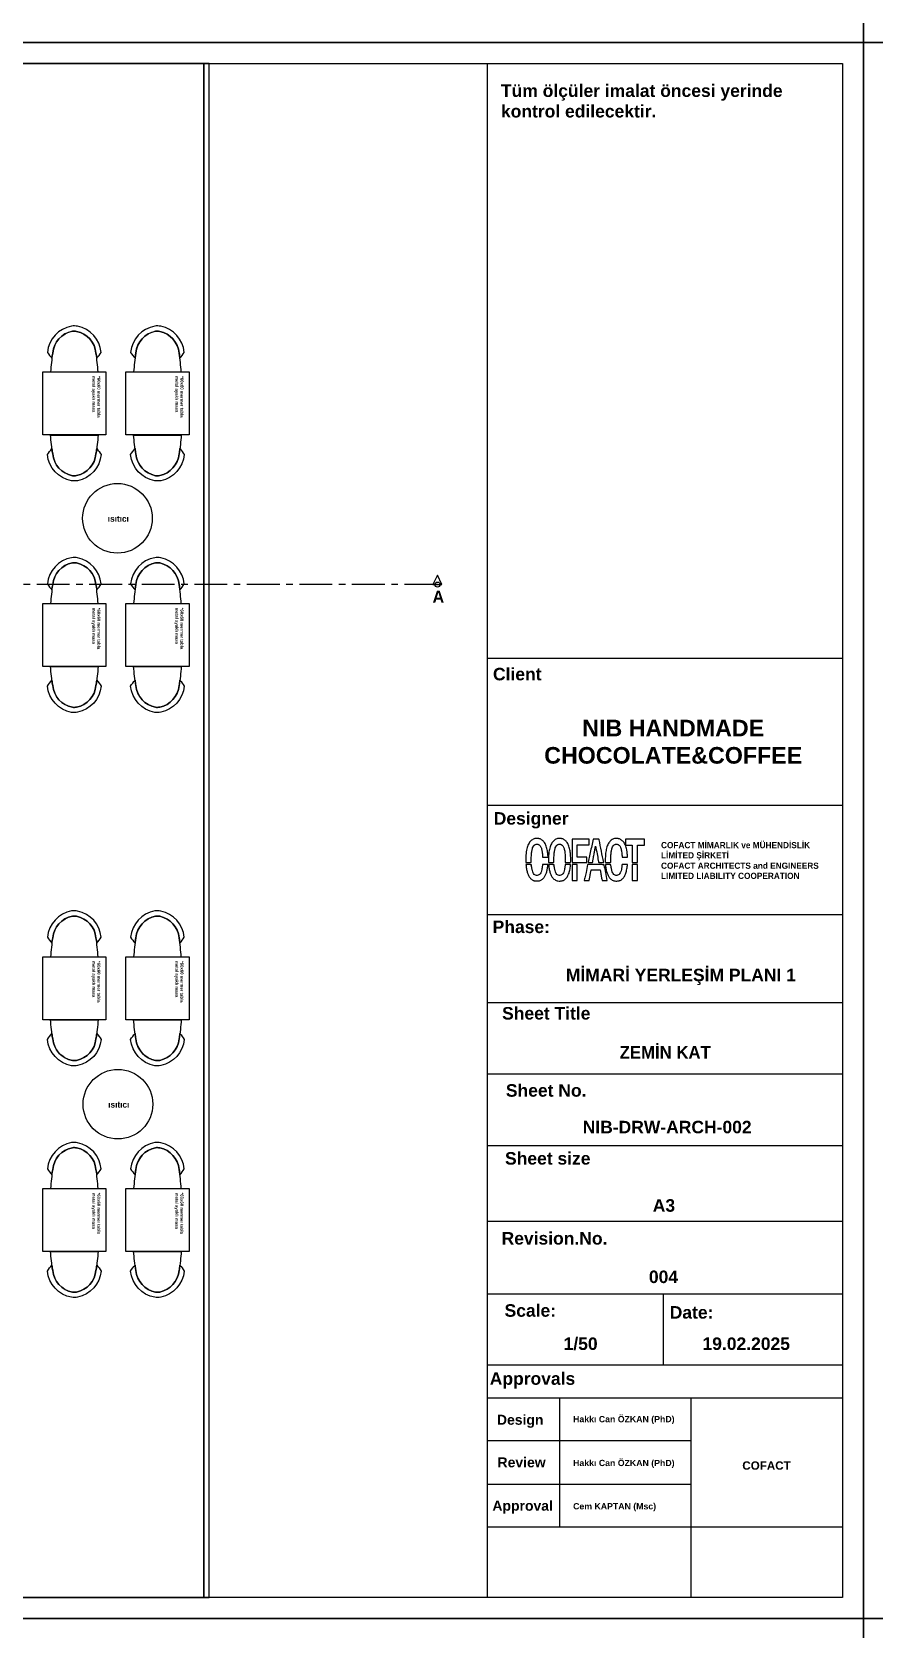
# Model space of a CAD drawing. Header units: millimetres. Extents: x 933584 to 974011, y 4545988 to 4553664.
# Drawn here: x 940110 to 940912, y 4549845 to 4551365 of the extents above; entities that cross this region are included whole.
import ezdxf

# ---------------------------------------------------------------- set-up
doc = ezdxf.new("R2010")
doc.units = ezdxf.units.MM
doc.set_wipeout_variables(frame=1)
for name, pattern in [('CENTER', [2, 1.25, -0.25, 0.25, -0.25]), ('DOT2', [3.175, 0, -3.175]), ('HIDDEN', [9.525, 6.35, -3.175])]:
    doc.linetypes.add(name, pattern=pattern)
doc.layers.get('0').update_dxf_attribs({"color": 255})
for name, color, linetype in [('0-DMS-50', 143, 'Continuous'), ('0-LNS-SLN', 6, 'Continuous'), ('0-LNS-VLF', 11, 'Continuous'), ('0-TXT-XBX_20', 3, 'Continuous'), ('7-DCR-FRN', 8, 'Continuous')]:
    doc.layers.add(name, color=color, linetype=linetype)
doc.styles.add('Century Gothic_B_3', font='GOTHICB.TTF', dxfattribs={"height": 4})

# ---------------------------------------------------------------- blocks, each defined once
blk = doc.blocks.new('sandalye')
blk.add_lwpolyline([(20.7, -25.8, -0.018451), (21.4, -30.8, 0.045309), (25.6, -25.2, 0.32914), (3.2, -0.3, 0.07808), (-2.5, -0.2, 0.334929), (-25.5, -25.2, 0.045309), (-21.2, -30.8, -0.018068), (-20.5, -25.9, 0.020768), (-20.5, -25.7, -0.333547), (-1.7, -5.1, -0.074803), (2.2, -5.2, -0.32955)], format="xyb", close=True)
blk.add_lwpolyline([(22.7, -43.8, 0.023043), (20.7, -25.8, 0.32955), (2.2, -5.2, 0.074803), (-1.7, -5.1, 0.334755), (-20.5, -25.8, 0.023043), (-22.6, -43.8)], format="xyb")
blk.add_lwpolyline([(-22.6, -43.8), (22.7, -43.8)])
blk = doc.blocks.new('*U1028')
at = {"xscale": -1, "rotation": 270}
blk.add_blockref('sandalye', (21.9, -0.1), dxfattribs=at)
blk = doc.blocks.new('CVBXCBV')
for points in [[(936052.9, 4551339.5), (936057.3, 4551348.6), (936061.7, 4551339.5), (936052.9, 4551339.5)], [(937705.5, 4551339.5), (937701.1, 4551348.6), (937696.7, 4551339.5), (937705.5, 4551339.5)]]:
    blk.add_lwpolyline(points)
at = {"linetype": 'CENTER', "ltscale": 25}
blk.add_lwpolyline([(937701.1, 4551339.5), (936057.3, 4551339.5)], dxfattribs=at)
for centre in [(936057.3, 4551339.5), (937701.1, 4551339.5)]:
    blk.add_circle(centre, 2.41)
at = {"linetype": 'CENTER', "ltscale": 10, "char_height": 11.393, "attachment_point": 3, "line_spacing_factor": 0.984502, "style": 'Century Gothic_B_3'}
for insert, width in [((937948.5, 4551333.8), 1895.969), ((938066.9, 4551333.8), 370.363)]:
    blk.add_mtext('\\pxql;{\\fFranklin Gothic Book|b1|i0|c162|p34;A}', dxfattribs=dict(at, insert=insert, width=width))

msp = doc.modelspace()

# ---------------------------------------------------------------- linework, layer by layer
at = {"color": 0}
for p, q in [((940881.5, 4550769.07), (940543.44, 4550769.07)), ((940881.5, 4550769.07), (940543.44, 4550769.07)), ((940881.5, 4550629.09), (940543.44, 4550629.09)), ((940881.5, 4550629.09), (940543.44, 4550629.09)), ((940881.5, 4550629.09), (940543.44, 4550629.09)), ((940881.5, 4550629.09), (940543.44, 4550629.09)), ((940881.5, 4550525.03), (940543.44, 4550525.03)), ((940543.44, 4550441.75), (940881.5, 4550441.75)), ((940881.5, 4550373.35), (940543.44, 4550373.35)), ((940881.5, 4550305.39), (940543.44, 4550305.39)), ((940881.5, 4550233.17), (940543.44, 4550233.17)), ((940881.5, 4550164.16), (940543.44, 4550164.16)), ((940710.92, 4550164.16), (940710.92, 4550096.44)), ((940881.5, 4550096.44), (940543.44, 4550096.44)), ((940881.5, 4550065.11), (940543.44, 4550065.11)), ((940612.29, 4550065.11), (940612.29, 4549942.35)), ((940737.28, 4550065.11), (940737.28, 4549991.51)), ((940543.45, 4550024.97), (940737.28, 4550024.97)), ((940543.45, 4549983.26), (940737.28, 4549983.26)), ((940737.28, 4549991.51), (940737.28, 4549875.4)), ((940881.5, 4549942.35), (940543.44, 4549942.35))]:
    msp.add_line(p, q, dxfattribs=at)
for points in [[(938801.5, 4552855.4), (940901.5, 4552855.4), (940901.5, 4551355.4), (938801.5, 4551355.4)], [(940901.5, 4552855.4), (943001.5, 4552855.4), (943001.5, 4551355.4), (940901.5, 4551355.4)], [(938801.5, 4551355.4), (940901.5, 4551355.4), (940901.5, 4549855.4), (938801.5, 4549855.4)], [(940901.5, 4551355.4), (943001.5, 4551355.4), (943001.5, 4549855.4), (940901.5, 4549855.4)], [(938821.5, 4551335.4), (940881.5, 4551335.4), (940881.5, 4549875.4), (938821.5, 4549875.4)], [(940624.13, 4550586.03), (940624.13, 4550574.89), (940631.18, 4550574.89), (940638.24, 4550574.89), (940638.24, 4550577.53), (940638.24, 4550580.16), (940633.67, 4550580.16), (940629.1, 4550580.16), (940629.1, 4550585.98), (940629.1, 4550591.8), (940634.81, 4550591.8), (940640.53, 4550591.8), (940640.53, 4550594.48), (940640.53, 4550597.16), (940632.33, 4550597.16), (940624.13, 4550597.16)], [(940674.93, 4550594.33), (940674.93, 4550591.5), (940678.17, 4550591.5), (940681.4, 4550591.5), (940681.4, 4550583.19), (940681.4, 4550574.89), (940683.88, 4550574.89), (940686.37, 4550574.89), (940686.37, 4550583.19), (940686.37, 4550591.5), (940689.65, 4550591.5), (940692.93, 4550591.5), (940692.93, 4550594.33), (940692.93, 4550597.16), (940683.93, 4550597.16), (940674.93, 4550597.16)], [(940624.13, 4550565.4), (940624.13, 4550557.89), (940626.59, 4550557.91), (940629.05, 4550557.94), (940629.07, 4550565.42), (940629.1, 4550572.9), (940626.61, 4550572.9), (940624.13, 4550572.9)], [(940681.42, 4550565.42), (940681.45, 4550557.94), (940683.91, 4550557.91), (940686.37, 4550557.89), (940686.37, 4550565.39), (940686.37, 4550572.9), (940683.88, 4550572.9), (940681.4, 4550572.9)], [(938801.5, 4549855.4), (940901.5, 4549855.4), (940901.5, 4548355.4), (938801.5, 4548355.4)], [(940901.5, 4549855.4), (943001.5, 4549855.4), (943001.5, 4548355.4), (940901.5, 4548355.4)]]:
    msp.add_lwpolyline(points, close=True, dxfattribs=at)
msp.add_lwpolyline([(940543.45, 4551335.41), (940543.45, 4549875.4)], dxfattribs=at)
for points in [[(940588.78, 4550597.65, 0.11064), (940585.68, 4550596.15, 0.089568), (940583.23, 4550593.37, 0.069833), (940581.47, 4550589.25, 0.037138), (940580.43, 4550583.81, 0.013582), (940580.28, 4550582.16, 0.005436), (940580.17, 4550579.9, 0.005261), (940580.1, 4550577.67, 0.017635), (940580.13, 4550576.21), (940580.2, 4550574.89), (940582.75, 4550574.89), (940585.3, 4550574.89), (940585.31, 4550577.9, -0.01557), (940585.46, 4550582.32, -0.027157), (940585.9, 4550585.95, -0.033018), (940586.6, 4550588.8, -0.079442), (940587.57, 4550590.74, -0.009072), (940587.87, 4550591.13, -0.030827), (940588.08, 4550591.37, -0.031813), (940588.32, 4550591.58, -0.010138), (940588.7, 4550591.86, -0.089655), (940589.45, 4550592.22, -0.05192), (940590.45, 4550592.38, -0.051218), (940591.47, 4550592.33, -0.076363), (940592.33, 4550592.06, -0.070873), (940593.13, 4550591.52, -0.052254), (940593.84, 4550590.72, -0.046256), (940594.44, 4550589.69, -0.033841), (940594.93, 4550588.46, -0.02482), (940595.29, 4550587.06, -0.012371), (940595.62, 4550585.26, -0.011745), (940595.88, 4550583.27, -0.011909), (940596.05, 4550581.28), (940596.11, 4550580.16), (940598.68, 4550580.16), (940601.26, 4550580.16), (940601.26, 4550580.59, 0.020953), (940601.22, 4550581.49, 0.004455), (940601.07, 4550583.07, 0.00493), (940600.88, 4550584.7, 0.011284), (940600.7, 4550585.92, 0.038093), (940599.58, 4550590.43, 0.067383), (940597.9, 4550593.87, 0.083303), (940595.67, 4550596.24, 0.099908), (940592.91, 4550597.57, 0.02201), (940592.47, 4550597.67, 0.020762), (940592.02, 4550597.72, 0.015695), (940591.46, 4550597.75, 0.005906), (940590.68, 4550597.75, 0.00548), (940590.07, 4550597.74, 0.006399), (940589.5, 4550597.72, 0.005718), (940589.02, 4550597.69, 0.038226)], [(940610.35, 4550597.65, 0.105194), (940607.39, 4550596.26, 0.087054), (940605.01, 4550593.69, 0.069549), (940603.26, 4550589.93, 0.038701), (940602.16, 4550584.98, 0.014261), (940601.92, 4550582.9, 0.008448), (940601.75, 4550580.4, 0.008433), (940601.67, 4550577.97, 0.018733), (940601.71, 4550576.12), (940601.78, 4550574.89), (940604.33, 4550574.89), (940606.87, 4550574.89), (940606.89, 4550577.9, -0.01557), (940607.04, 4550582.32, -0.027157), (940607.48, 4550585.95, -0.033018), (940608.18, 4550588.8, -0.079442), (940609.15, 4550590.74, -0.009072), (940609.45, 4550591.13, -0.030827), (940609.66, 4550591.37, -0.031813), (940609.89, 4550591.58, -0.010138), (940610.27, 4550591.86, -0.089655), (940611.03, 4550592.22, -0.05192), (940612.02, 4550592.38, -0.051218), (940613.05, 4550592.33, -0.076363), (940613.91, 4550592.06, -0.136443), (940615.41, 4550590.72, -0.067108), (940616.51, 4550588.38, -0.045937), (940617.26, 4550584.94, -0.018323), (940617.67, 4550580.11, -0.004967), (940617.71, 4550579.13, -0.003937), (940617.73, 4550578.07, -0.00398), (940617.74, 4550577.08, -0.009912), (940617.72, 4550576.36), (940617.66, 4550574.89), (940620.23, 4550574.89), (940622.8, 4550574.89), (940622.87, 4550576.16, 0.018366), (940622.9, 4550578.32, 0.009634), (940622.79, 4550581.01, 0.009631), (940622.58, 4550583.71, 0.017297), (940622.28, 4550585.91, 0.038062), (940621.16, 4550590.43, 0.067387), (940619.48, 4550593.87, 0.08333), (940617.24, 4550596.24, 0.099909), (940614.49, 4550597.57, 0.02201), (940614.05, 4550597.67, 0.020762), (940613.59, 4550597.72, 0.015695), (940613.04, 4550597.75, 0.005906), (940612.25, 4550597.75, 0.00548), (940611.65, 4550597.74, 0.006399), (940611.08, 4550597.72, 0.005718), (940610.59, 4550597.69, 0.038226)], [(940646.55, 4550590.58, 0.0000105), (940647.91, 4550583.29, 0.000084), (940649.11, 4550576.86, 0.003215), (940649.39, 4550575.41), (940649.49, 4550574.89), (940651.87, 4550574.89, 0.001355), (940652.79, 4550574.89, 0.00226), (940653.55, 4550574.9, 0.000206), (940654.24, 4550574.91, 0.409743), (940654.25, 4550574.93, 0.049641), (940654.25, 4550574.99, 0.000001), (940652.06, 4550585.84, 0.000006), (940649.92, 4550596.52, 0.007694), (940649.83, 4550596.94), (940649.77, 4550597.16), (940647.02, 4550597.16), (940644.26, 4550597.16), (940643.54, 4550593.86, -0.000077), (940642.16, 4550587.49, -0.000085), (940640.82, 4550581.33, -0.000009), (940639.54, 4550575.41, -0.006923), (940639.47, 4550575.12), (940639.42, 4550574.89), (940643.62, 4550574.89, 0.0001427), (940643.92, 4550576.47, 0.00034), (940644.17, 4550577.84, 0.000221), (940644.46, 4550579.42, -0.000266), (940645.3, 4550583.92, -0.000578), (940645.95, 4550587.39, -0.0000869)], [(940664.45, 4550597.65, 0.105194), (940661.48, 4550596.25, 0.087054), (940659.1, 4550593.69, 0.069549), (940657.35, 4550589.93, 0.038701), (940656.25, 4550584.98, 0.014261), (940656.01, 4550582.9, 0.008448), (940655.84, 4550580.4, 0.008433), (940655.76, 4550577.97, 0.018733), (940655.8, 4550576.12), (940655.87, 4550574.89), (940658.42, 4550574.89), (940660.96, 4550574.89), (940660.98, 4550577.9, -0.01557), (940661.13, 4550582.32, -0.027157), (940661.57, 4550585.95, -0.033018), (940662.27, 4550588.8, -0.079442), (940663.24, 4550590.74, -0.009072), (940663.54, 4550591.13, -0.030827), (940663.75, 4550591.37, -0.031813), (940663.99, 4550591.58, -0.010138), (940664.36, 4550591.86, -0.089655), (940665.12, 4550592.22, -0.05192), (940666.11, 4550592.38, -0.051218), (940667.14, 4550592.33, -0.076363), (940668, 4550592.06, -0.070873), (940668.79, 4550591.52, -0.052254), (940669.5, 4550590.72, -0.046256), (940670.11, 4550589.69, -0.033841), (940670.59, 4550588.46, -0.02482), (940670.96, 4550587.06, -0.012371), (940671.28, 4550585.26, -0.011745), (940671.55, 4550583.27, -0.011909), (940671.71, 4550581.28), (940671.78, 4550580.16), (940674.35, 4550580.16), (940676.92, 4550580.16), (940676.92, 4550580.58, 0.020953), (940676.88, 4550581.49, 0.004455), (940676.73, 4550583.07, 0.00493), (940676.55, 4550584.69, 0.011284), (940676.37, 4550585.92, 0.038093), (940675.25, 4550590.43, 0.067383), (940673.57, 4550593.87, 0.083303), (940671.33, 4550596.24, 0.099908), (940668.58, 4550597.57, 0.02201), (940668.14, 4550597.66, 0.020762), (940667.69, 4550597.72, 0.015695), (940667.13, 4550597.75, 0.005906), (940666.34, 4550597.75, 0.00548), (940665.74, 4550597.74, 0.006399), (940665.17, 4550597.72, 0.005718), (940664.68, 4550597.69, 0.038226)], [(940580.32, 4550572.18, 0.025038), (940580.89, 4550568.23, 0.036131), (940581.81, 4550564.82, 0.041565), (940583.07, 4550562.01, 0.063352), (940584.65, 4550559.85, 0.028049), (940585.46, 4550559.08, 0.034689), (940586.29, 4550558.46, 0.034905), (940587.2, 4550557.97, 0.029004), (940588.23, 4550557.58, 0.021923), (940588.71, 4550557.45, 0.031789), (940589.15, 4550557.38, 0.019677), (940589.72, 4550557.35, 0.003659), (940590.77, 4550557.34, 0.003627), (940591.81, 4550557.35, 0.019229), (940592.37, 4550557.38, 0.031747), (940592.8, 4550557.45, 0.024514), (940593.25, 4550557.57, 0.035022), (940594.42, 4550558.05, 0.037328), (940595.49, 4550558.67, 0.037367), (940596.45, 4550559.45, 0.035245), (940597.31, 4550560.38, 0.053473), (940598.69, 4550562.55, 0.03772), (940599.78, 4550565.23, 0.032588), (940600.59, 4550568.45, 0.021334), (940601.11, 4550572.23), (940601.17, 4550572.9), (940598.59, 4550572.9), (940596, 4550572.9), (940595.94, 4550572.23, -0.0074), (940595.83, 4550571.26, -0.005344), (940595.69, 4550570.18, -0.005411), (940595.53, 4550569.15, -0.010609), (940595.37, 4550568.33, -0.034422), (940594.67, 4550565.87, -0.07643), (940593.74, 4550564.17, -0.102726), (940592.55, 4550563.14, -0.109019), (940591.07, 4550562.69, -0.095932), (940589.46, 4550562.88, -0.113527), (940588.14, 4550563.66, -0.092498), (940587.11, 4550565.08, -0.04608), (940586.34, 4550567.18, -0.017297), (940586.05, 4550568.47, -0.007909), (940585.75, 4550570.18, -0.007223), (940585.51, 4550571.84, -0.03219), (940585.45, 4550572.82, 0.402781), (940585.41, 4550572.85, 0.001238), (940584.7, 4550572.88, 0.005463), (940583.86, 4550572.9, 0.003096), (940582.85, 4550572.9), (940580.26, 4550572.9)], [(940601.9, 4550572.18, 0.025038), (940602.47, 4550568.23, 0.036131), (940603.39, 4550564.82, 0.041565), (940604.65, 4550562.01, 0.063352), (940606.22, 4550559.85, 0.047265), (940607.62, 4550558.62, 0.06438), (940609.09, 4550557.83, 0.06177), (940610.76, 4550557.41, 0.039412), (940612.76, 4550557.32, 0.027569), (940614.18, 4550557.45, 0.048064), (940615.33, 4550557.73, 0.049711), (940616.37, 4550558.22, 0.031882), (940617.48, 4550558.98, 0.081131), (940619.39, 4550561.06, 0.052129), (940620.91, 4550563.98, 0.043307), (940622.01, 4550567.7, 0.026621), (940622.69, 4550572.23), (940622.75, 4550572.9), (940620.16, 4550572.9), (940617.58, 4550572.9), (940617.52, 4550572.23, -0.0074), (940617.41, 4550571.26, -0.005344), (940617.26, 4550570.18, -0.005411), (940617.1, 4550569.15, -0.010609), (940616.95, 4550568.33, -0.034422), (940616.25, 4550565.87, -0.07643), (940615.32, 4550564.17, -0.102726), (940614.13, 4550563.14, -0.109019), (940612.65, 4550562.69, -0.095932), (940611.04, 4550562.88, -0.113527), (940609.72, 4550563.66, -0.092498), (940608.69, 4550565.08, -0.04608), (940607.92, 4550567.18, -0.017297), (940607.62, 4550568.47, -0.007909), (940607.32, 4550570.18, -0.007223), (940607.09, 4550571.84, -0.03219), (940607.02, 4550572.82, 0.402781), (940606.99, 4550572.85, 0.001238), (940606.27, 4550572.88, 0.005463), (940605.44, 4550572.9, 0.003096), (940604.43, 4550572.9), (940601.83, 4550572.9)], [(940657.68, 4550557.89, 0.0000231), (940656.19, 4550565.32, 0.000048), (940654.8, 4550572.28, 0.022716), (940654.69, 4550572.73, 0.319618), (940654.54, 4550572.84, 0.005635), (940653.49, 4550572.88, 0.005119), (940651.67, 4550572.9, 0.000404), (940646.81, 4550572.9), (940638.99, 4550572.9), (940637.41, 4550565.57, -0.000063), (940636.79, 4550562.75, -0.000102), (940636.27, 4550560.34, -0.000015), (940635.81, 4550558.2, -0.0154076), (940635.73, 4550557.89), (940640.47, 4550557.94), (940641.34, 4550562.66, -0.000258), (940641.68, 4550564.49, -0.000401), (940641.97, 4550566.06, -0.000111), (940642.23, 4550567.44, -0.013635), (940642.27, 4550567.61), (940642.32, 4550567.83), (940646.57, 4550567.83), (940650.82, 4550567.83), (940651.46, 4550564.43, 0.000154), (940651.72, 4550563.01, 0.000145), (940651.99, 4550561.56, 0.000144), (940652.23, 4550560.28, 0.000507), (940652.39, 4550559.46), (940652.69, 4550557.89)], [(940655.99, 4550572.18, 0.025038), (940656.56, 4550568.23, 0.036131), (940657.48, 4550564.82, 0.041565), (940658.74, 4550562.01, 0.063352), (940660.31, 4550559.85, 0.047265), (940661.71, 4550558.62, 0.06438), (940663.18, 4550557.82, 0.06177), (940664.85, 4550557.41, 0.039412), (940666.85, 4550557.32, 0.027569), (940668.27, 4550557.45, 0.048064), (940669.42, 4550557.73, 0.049711), (940670.46, 4550558.22, 0.031882), (940671.57, 4550558.98, 0.081131), (940673.49, 4550561.06, 0.052129), (940675, 4550563.97, 0.043307), (940676.1, 4550567.7, 0.026621), (940676.78, 4550572.23), (940676.84, 4550572.9), (940674.25, 4550572.9), (940671.67, 4550572.9), (940671.61, 4550572.23, -0.0074), (940671.5, 4550571.26, -0.005344), (940671.35, 4550570.18, -0.005411), (940671.19, 4550569.15, -0.010609), (940671.04, 4550568.33, -0.034422), (940670.34, 4550565.87, -0.07643), (940669.41, 4550564.17, -0.102726), (940668.22, 4550563.14, -0.109019), (940666.74, 4550562.69, -0.095932), (940665.13, 4550562.88, -0.113527), (940663.81, 4550563.66, -0.092498), (940662.78, 4550565.08, -0.04608), (940662.01, 4550567.18, -0.017297), (940661.71, 4550568.47, -0.007909), (940661.41, 4550570.18, -0.007223), (940661.18, 4550571.84, -0.03219), (940661.11, 4550572.81, 0.402781), (940661.08, 4550572.85, 0.001238), (940660.36, 4550572.88, 0.005463), (940659.53, 4550572.9, 0.003096), (940658.52, 4550572.9), (940655.92, 4550572.9)]]:
    msp.add_lwpolyline(points, format="xyb", close=True, dxfattribs=at)
at = {"layer": '0-DMS-50'}
msp.add_lwpolyline([(938914.32, 4549875.4), (940273.84, 4549875.4), (940273.84, 4551335.4), (939787.84, 4551335.4)], dxfattribs=at)
at = {"layer": '0-LNS-SLN'}
msp.add_lwpolyline([(940278.84, 4551335.4), (940273.84, 4551335.4), (940273.84, 4549875.4), (940278.84, 4549875.4)], close=True, dxfattribs=at)
at = {"layer": '7-DCR-FRN'}
for points in [[(940120.54, 4551041.81), (940180.54, 4551041.81), (940180.54, 4550981.81), (940120.54, 4550981.81)], [(940199.64, 4551041.81), (940259.64, 4551041.81), (940259.64, 4550981.81), (940199.64, 4550981.81)], [(940120.54, 4550821.4), (940180.54, 4550821.4), (940180.54, 4550761.4), (940120.54, 4550761.4)], [(940199.64, 4550821.4), (940259.64, 4550821.4), (940259.64, 4550761.4), (940199.64, 4550761.4)], [(940120.54, 4550485.18), (940180.54, 4550485.18), (940180.54, 4550425.18), (940120.54, 4550425.18)], [(940199.64, 4550485.18), (940259.64, 4550485.18), (940259.64, 4550425.18), (940199.64, 4550425.18)], [(940120.54, 4550264.76), (940180.54, 4550264.76), (940180.54, 4550204.76), (940120.54, 4550204.76)], [(940199.64, 4550264.76), (940259.64, 4550264.76), (940259.64, 4550204.76), (940199.64, 4550204.76)]]:
    msp.add_lwpolyline(points, close=True, dxfattribs=at)

# ---------------------------------------------------------------- texts
at = {"color": 0, "attachment_point": 1, "line_spacing_factor": 0.984502, "style": 'Century Gothic_B_3'}
for s, insert, char_height, width in [('\\pxql;{\\fArial|b1|i0|c0|p34;Tüm ölçüler imalat öncesi yerinde kontrol edilecektir.}', (940556.49, 4551315.43), 11.9034, 324.3298), ('\\pxqr;{\\fArial|b1|i0|c0|p34;Client}', (940006.94, 4550760.21), 11.9034, 588.1338), ('\\pxqc;{\\fArial|b1|i0|c0|p34;NIB HANDMADE CHOCOLATE&COFFEE}', (940556.95, 4550710.81), 15.8192, 326.8702), ('\\pxqr;{\\fArial|b1|i0|c0|p34;Designer}', (940032.61, 4550622.88), 11.9034, 588.1338), ('{\\fFranklin Gothic Medium|b1|i0|c162|p34;COFACT MİMARLIK ve MÜHENDİSLİK}\\P{\\fFranklin Gothic Medium|b1|i0|c162|p34;LİMİTED ŞİRKETİ}', (940708.81, 4550594.41), 5.8729, 228.8091), ('\\pxql;{\\fFranklin Gothic Book|b1|i0|c162|p34;COFACT ARCHITECTS and ENGINEERS\\PLIMITED LIABILITY COOPERATION}', (940708.81, 4550574.82), 5.8729, 228.8091), ('\\pxqr;{\\fArial|b1|i0|c0|p34;Phase:}', (940014.95, 4550519.69), 11.9034, 588.1338), ('\\pxqr;{\\fArial|b1|i0|c0|p34;MİMARİ YERLEŞİM PLANI 1}', (940249, 4550473.85), 11.9034, 588.1338), ('\\pxqr;{\\fArial|b1|i0|c0|p34;Sheet Title}', (940053.5, 4550437.39), 11.9034, 588.1338), ('\\pxi-2,l3,qr,t3;ZEMİN KAT', (940167.99, 4550400.25), 11.9034, 588.1338), ('\\pxqr;{\\fArial|b1|i0|c0|p34;Sheet No.}', (940049.71, 4550363.96), 11.9034, 588.1338), ('\\pxqr;{\\fArial|b1|i0|c0|p34;NIB-DRW-ARCH-002}', (940206.86, 4550329.11), 11.9034, 588.1338), ('\\pxqr;{\\fArial|b1|i0|c0|p34;Sheet size}', (940053.55, 4550299.31), 11.9034, 588.1338), ('\\pxqr;{\\fArial|b1|i0|c0|p34;A3}', (940134.05, 4550254.51), 11.9034, 588.1338), ('\\pxqr;{\\fArial|b1|i0|c0|p34;Revision.No.}', (940069.66, 4550223.23), 11.9034, 588.1338), ('\\pxqr;{\\fArial|b1|i0|c0|p34;00\\fArial|b1|i0|c162|p34;4}', (940136.86, 4550186.59), 11.9034, 588.1338), ('\\pxqr;{\\fArial|b1|i0|c0|p34;Scale:}', (940020.78, 4550154.54), 11.9034, 588.1338), ('\\pxqr;{\\fArial|b1|i0|c0|p34;Date:}', (940170.5, 4550152.75), 11.9034, 588.1338), ('\\pxqr;{\\fArial|b1|i0|c0|p34;1/50}', (940060.32, 4550122.92), 11.9034, 588.1338), ('\\pxqr;{\\fArial|b1|i0|c162|p34;19\\fArial|b1|i0|c0|p34;.02.202\\fArial|b1|i0|c162|p34;5}', (940243.34, 4550122.92), 11.9034, 588.1338), ('\\pxqr;{\\fArial|b1|i0|c0|p34;Approvals}', (940039, 4550089.77), 11.9034, 588.1338), ('\\pxqr;{\\fArial|b1|i0|c0|p34;Design}', (940008.8, 4550049.34), 9.5085, 588.1338), ('{\\fArial|b1|i0|c0|p34;\\W9.71336;   }{\\fArial|b1|i0|c0|p34;Hakkı Can ÖZKAN (PhD)}', (940557.83, 4550048.17), 5.9517, 163.4351), ('\\pxqr;{\\fArial|b1|i0|c0|p34;Review}', (940010.87, 4550008.82), 9.5085, 588.1338), ('{\\fArial|b1|i0|c0|p34;\\W9.71336;   }{\\fArial|b1|i0|c0|p34;Hakkı Can ÖZKAN (PhD)}', (940557.83, 4550006.45), 5.9517, 163.4351), ('\\pxqc;{\\fArial|b1|i0|c0|p34;COFACT}', (940645.73, 4550004.97), 7.9096, 326.8702), ('\\pxqr;{\\fArial|b1|i0|c0|p34;Approval}', (940017.77, 4549967.54), 9.5085, 588.1338), ('{\\W9.71336;\\fArial|b1|i0|c0|p34;   \\W1;Cem KAPTAN (Msc)}', (940557.83, 4549965.25), 5.9517, 163.4351)]:
    msp.add_mtext(s, dxfattribs=dict(at, insert=insert, char_height=char_height, width=width))
at = {"layer": '0-TXT-XBX_20', "char_height": 5.8729, "width": 228.8091, "attachment_point": 1, "line_spacing_factor": 0.984502, "style": 'Century Gothic_B_3'}
for insert in [(940182.34, 4550905.11), (940182.79, 4550347.49)]:
    msp.add_mtext('\\pxql;{\\fFranklin Gothic Book|b1|i0|c162|p34;ısıtıcı}', dxfattribs=dict(at, insert=insert))

# ---------------------------------------------------------------- next in the draw order: block references
at = {"layer": '7-DCR-FRN', "xscale": -1, "rotation": 270.0009132942205}
for p in [(940150.54, 4551063.73), (940229.64, 4551063.73), (940150.54, 4550843.31), (940229.64, 4550843.31), (940150.54, 4550507.09), (940229.64, 4550507.09), (940150.54, 4550286.67), (940229.64, 4550286.67)]:
    msp.add_blockref('*U1028', p, dxfattribs=at)
at = {"layer": '7-DCR-FRN', "rotation": 269.9990867050279}
for p in [(940150.54, 4550959.9), (940229.64, 4550959.9), (940150.54, 4550739.49), (940229.64, 4550739.49), (940150.54, 4550403.26), (940229.64, 4550403.26), (940150.54, 4550182.85), (940229.64, 4550182.85)]:
    msp.add_blockref('*U1028', p, dxfattribs=at)

# ---------------------------------------------------------------- next in the draw order: linework, layer by layer
at = {"layer": '0-DMS-50'}
for centre in [(940191.56, 4550902.55), (940192.01, 4550344.92)]:
    msp.add_circle(centre, 33.12, dxfattribs=at)

# ---------------------------------------------------------------- next in the draw order: block references
msp.add_blockref('CVBXCBV', (2794.87, -500.11))

# ---------------------------------------------------------------- next in the draw order: texts
at = {"layer": '0-LNS-VLF', "linetype": 'HIDDEN', "ltscale": 0.5, "char_height": 2.9364, "width": 95.455, "attachment_point": 1, "rotation": 269.99909, "line_spacing_factor": 0.984502, "style": 'Century Gothic_B_3'}
for insert in [(940175.31, 4551037.81), (940254.41, 4551037.81), (940175.31, 4550817.4), (940254.41, 4550817.4), (940175.31, 4550481.17), (940254.41, 4550481.17), (940175.31, 4550260.76), (940254.41, 4550260.76)]:
    msp.add_mtext('\\pxql;{\\fFranklin Gothic Book|b1|i0|c162|p34;*60x60 mermer tabla\\Pmetal ayaklı masa}', dxfattribs=dict(at, insert=insert))

doc.saveas('drawing.dxf')
